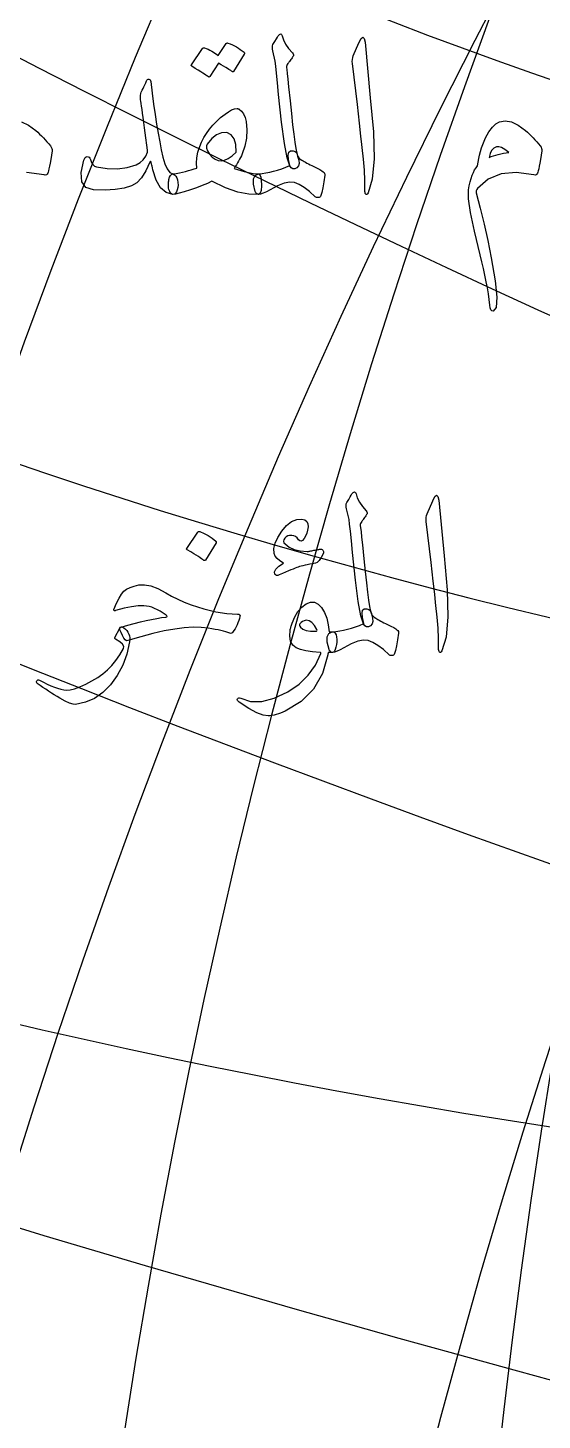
# Model space of a CAD drawing. Header units: millimetres. Extents: x -92 to 92, y -92 to 120.
# Drawn here: x -68.09 to -61.78, y 22.86 to 39.94 of the extents above; entities that cross this region are included whole.
import ezdxf

# ---------------------------------------------------------------- set-up
doc = ezdxf.new("R2010")
doc.units = ezdxf.units.MM
for name, color, linetype in [('ENGRAVE', 7, 'Continuous'), ('ENGRAVE_FINE', 8, 'Continuous'), ('TEXT', 5, 'Continuous')]:
    doc.layers.add(name, color=color, linetype=linetype)

msp = doc.modelspace()

# ---------------------------------------------------------------- linework, layer by layer
at = {"layer": 'ENGRAVE'}
for radius in [92.5, 90.23375, 86.025, 86.025]:
    msp.add_circle((0, 0), radius, dxfattribs=at)
for centre, radius, start, end in [((15.168528515445656, 0), 87.35207428747118, 99.99999983752946, 260.00000016247054), ((-4.817300315426914e-15, 133.83114220566696), 102.5206028029169, 229.99999997596137, 310.0000000240386), ((-5.626093109739206e-15, 172.0499999999998), 148.99967072111247, 239.99999998346016, 300.00000001653984), ((1.746591513949201e-14, 251.52027352402982), 236.35174500858412, 249.99999998957287, 290.00000001042713)]:
    msp.add_arc(centre, radius, start, end, dxfattribs=at)
at = {"layer": 'ENGRAVE_FINE'}
for centre, radius, start, end in [((7.52621227981759, 0), 86.35360152466644, 94.99999967255303, 265.00000032744697), ((23.05032927888738, 0), 89.05963341977744, 104.99999989308458, 255.00000010691542), ((-42.01551294562116, 96.24601345049645), 60.23535347449034, 238.5833332924201, 348.5833333742469), ((-44.928324499197046, 102.91846560708598), 72.18354577202545, 243.5833332991922, 343.5833333674748), ((-48.67312015238095, 111.49676508595176), 86.02500000000009, 248.58333330468554, 338.583333361981), ((6.897616614894488, 3.0111054971236766), 86.35360152466643, 118.58333300588606, 288.58333366078045), ((13.901640084243802, 6.068662150098621), 87.35207428747135, 123.5833331708634, 283.5833334958031), ((21.12514612950774, 9.22203236125717), 89.0596334197774, 128.58333322641806, 278.5833334402489), ((28.695456462856022, 12.526797518899356), 91.54589287724042, 133.58333325462377, 273.58333341204275), ((-53.54349213115652, 122.65345113152831), 102.5206028029168, 253.58333330929486, 333.58333335737166), ((-60.00437106553624, 137.45355226620094), 122.85643227999017, 258.5833333132739, 328.5833333533931), ((-68.83418664251228, 157.68023734527983), 148.99967072111264, 263.58333331679364, 323.5833333498733), ((-81.43778070426366, 186.55161361913161), 184.48120783683498, 268.5833333199746, 318.5833333466919), ((-100.62884889351231, 230.51308588444456), 236.35174500858386, 273.58333332290636, 313.58333334376016), ((-132.97743721920946, 304.6148270943921), 321.0496707211132, 278.5833333256571, 308.5833333410094), ((0, 149.98001059330494), 122.85643227999037, 234.9999999799404, 305.0000000200596), ((-198.20014113404963, 454.0221482995396), 487.872018532613, 283.5833333282819, 303.5833333383846), ((-394.89185951755303, 904.5889139044538), 983.2702493450466, 288.58333333082714, 298.5833333358398), ((3.220694911988998e-15, 203.55249119069376), 184.48120783683484, 244.99999998664111, 295.0000000133589), ((394.89185951755076, -904.5889139044488), 983.2702493450412, 108.58333333082714, 118.58333333583982)]:
    msp.add_arc(centre, radius, start, end, dxfattribs=at)
at = {"layer": 'TEXT'}
for points in [[(-64.8897, 39.2186), (-64.8722, 39.0438), (-64.8557, 38.8884), (-64.8403, 38.7524), (-64.8259, 38.6359), (-64.8125, 38.5389), (-64.8002, 38.4617), (-64.7889, 38.4043), (-64.7787, 38.3667), (-64.7638, 38.3181), (-64.7607, 38.2779), (-64.7693, 38.246), (-64.7898, 38.2224), (-64.815, 38.2094), (-64.8377, 38.2092), (-64.858, 38.2219), (-64.8758, 38.2474), (-64.9072, 38.3447), (-64.9403, 38.5228), (-64.9752, 38.7817), (-65.0118, 39.1215), (-65.0248, 39.2677), (-65.0361, 39.3844), (-65.0456, 39.4717), (-65.0534, 39.5294), (-65.084, 39.6571), (-65.0879, 39.6796), (-65.0888, 39.7001), (-65.0866, 39.7185), (-65.0812, 39.7348), (-65.0574, 39.7747), (-65.0389, 39.8055), (-65.0255, 39.8274), (-65.0174, 39.8402), (-65.0007, 39.8591), (-64.9868, 39.8659), (-64.9757, 39.8605), (-64.9674, 39.843), (-64.9523, 39.7934), (-64.9265, 39.7417), (-64.8899, 39.6879), (-64.8425, 39.6321), (-64.8339, 39.621), (-64.83, 39.6099), (-64.8311, 39.5988), (-64.837, 39.5877), (-64.8464, 39.5743), (-64.8554, 39.5617), (-64.8638, 39.55), (-64.8717, 39.5391), (-64.879, 39.5292), (-64.8859, 39.5201), (-64.8922, 39.5118), (-64.898, 39.5044), (-64.9064, 39.492), (-64.9119, 39.4795), (-64.9147, 39.467), (-64.9147, 39.4545), (-64.911, 39.4273), (-64.9057, 39.3789), (-64.8985, 39.3093), (-64.8897, 39.2186)], [(-64.0267, 39.757), (-64.0001, 39.8083), (-63.9788, 39.8263), (-63.9627, 39.8111), (-63.9518, 39.7625), (-63.8879, 39.0826), (-63.8499, 38.6654), (-63.8414, 38.332), (-63.8624, 38.0826), (-63.9129, 37.9171), (-63.9221, 37.9036), (-63.9302, 37.8963), (-63.9374, 37.8953), (-63.9434, 37.9005), (-63.9483, 37.9086), (-63.9518, 37.9192), (-63.9538, 37.9322), (-63.9545, 37.9477), (-63.9545, 38.0679), (-63.9601, 38.1953), (-63.9712, 38.3301), (-63.9878, 38.4721), (-63.9915, 38.5093), (-64.0024, 38.6095), (-64.0206, 38.7729), (-64.0461, 38.9994), (-64.1072, 39.5017), (-64.1085, 39.5284), (-64.1072, 39.553), (-64.103, 39.5756), (-64.0961, 39.596)], [(-65.6556, 39.7486), (-65.6521, 39.7521), (-65.6473, 39.7542), (-65.641, 39.7549), (-65.6334, 39.7542), (-65.6061, 39.744), (-65.5796, 39.7327), (-65.5541, 39.7204), (-65.5293, 39.707), (-65.5053, 39.6924), (-65.4818, 39.6765), (-65.4588, 39.6591), (-65.4364, 39.6404), (-65.432, 39.6347), (-65.4301, 39.6286), (-65.4307, 39.6222), (-65.4336, 39.6154), (-65.5668, 39.4045), (-65.5704, 39.4018), (-65.5758, 39.4018), (-65.5829, 39.4045), (-65.5918, 39.4101), (-65.5978, 39.4152), (-65.6077, 39.4222), (-65.6214, 39.4312), (-65.639, 39.442), (-65.6605, 39.4549), (-65.6861, 39.4701), (-65.716, 39.4875), (-65.75, 39.5072), (-65.8554, 39.3435), (-65.8603, 39.3385), (-65.8665, 39.3372), (-65.8741, 39.3399), (-65.8832, 39.3463), (-65.891, 39.3518), (-65.9033, 39.3601), (-65.9201, 39.3712), (-65.9414, 39.3851), (-65.9676, 39.4018), (-65.999, 39.4212), (-66.0356, 39.4434), (-66.0774, 39.4684), (-66.0817, 39.4725), (-66.0836, 39.4767), (-66.0831, 39.4809), (-66.0802, 39.485), (-65.9442, 39.6876), (-65.9407, 39.6911), (-65.9359, 39.6931), (-65.9296, 39.6938), (-65.922, 39.6931), (-65.8988, 39.6856), (-65.8762, 39.6768), (-65.8544, 39.6669), (-65.8332, 39.6557), (-65.8127, 39.6435), (-65.793, 39.6304), (-65.7739, 39.6164), (-65.7555, 39.6016)], [(-66.3077, 38.1475), (-66.2876, 38.1378), (-66.2717, 38.1225), (-66.2599, 38.1017), (-66.2522, 38.0753), (-66.2472, 38.0427), (-66.246, 38.0115), (-66.2486, 37.9817), (-66.255, 37.9532), (-66.2645, 37.9289), (-66.2765, 37.9116), (-66.2909, 37.9012), (-66.3077, 37.8977), (-66.3908, 37.9208), (-66.4597, 37.9789), (-66.5143, 38.072), (-66.5547, 38.2002), (-66.5599, 38.2223), (-66.5644, 38.2415), (-66.5682, 38.2577), (-66.5714, 38.271), (-66.5738, 38.2813), (-66.5755, 38.2886), (-66.5766, 38.2931), (-66.5769, 38.2945), (-66.5811, 38.3027), (-66.5852, 38.3049), (-66.5894, 38.3013), (-66.5936, 38.2918), (-66.6407, 38.1853), (-66.6935, 38.1017), (-66.7517, 38.041), (-66.8156, 38.0032), (-66.9082, 37.974), (-67.0167, 37.956), (-67.1413, 37.9491), (-67.2818, 37.9532), (-67.3756, 37.9822), (-67.4267, 38.0524), (-67.4352, 38.1639), (-67.4011, 38.3167), (-67.3933, 38.3351), (-67.3837, 38.3487), (-67.3725, 38.3573), (-67.3595, 38.3611), (-67.3466, 38.3599), (-67.3359, 38.3535), (-67.3272, 38.3419), (-67.3206, 38.3251), (-67.3066, 38.2892), (-67.2894, 38.2619), (-67.2691, 38.2434), (-67.2457, 38.2335), (-67.1144, 38.2134), (-66.9897, 38.2113), (-66.8716, 38.2272), (-66.7601, 38.2612), (-66.7117, 38.2866), (-66.6719, 38.3209), (-66.6409, 38.3643), (-66.6185, 38.4166), (-66.6199, 38.4414), (-66.6269, 38.4992), (-66.6393, 38.5899), (-66.6574, 38.7136), (-66.6666, 38.7797), (-66.6747, 38.8395), (-66.6818, 38.8928), (-66.6879, 38.9397), (-66.6931, 38.9799), (-66.6976, 39.0129), (-66.7014, 39.0389), (-66.7046, 39.0577), (-66.7072, 39.0865), (-66.7066, 39.1118), (-66.703, 39.1336), (-66.6962, 39.152), (-66.6855, 39.1748), (-66.6754, 39.1961), (-66.666, 39.2158), (-66.6574, 39.2339), (-66.6496, 39.2504), (-66.6428, 39.2654), (-66.6371, 39.2789), (-66.6324, 39.2908), (-66.6275, 39.3003), (-66.6213, 39.3067), (-66.6137, 39.31), (-66.6047, 39.3102), (-66.5948, 39.3064), (-66.5873, 39.3005), (-66.5823, 39.2925), (-66.5797, 39.2824), (-66.5628, 39.1405), (-66.5453, 39.006), (-66.5274, 38.8789), (-66.5089, 38.7594), (-66.4901, 38.6472), (-66.4711, 38.5426), (-66.4519, 38.4453), (-66.4326, 38.3556), (-66.4092, 38.2718), (-66.3806, 38.2092), (-66.3468, 38.1678), (-66.3077, 38.1475)], [(-65.5224, 38.9494), (-65.5184, 38.9494), (-65.5148, 38.9491), (-65.5115, 38.9487), (-65.5085, 38.9481), (-65.5058, 38.9473), (-65.503, 38.9463), (-65.5002, 38.9452), (-65.4974, 38.9439), (-65.4671, 38.9187), (-65.4426, 38.8849), (-65.4241, 38.8424), (-65.4114, 38.7913), (-65.4008, 38.6874), (-65.4052, 38.5866), (-65.4244, 38.489), (-65.4586, 38.3944), (-65.4686, 38.3722), (-65.4794, 38.35), (-65.4908, 38.3278), (-65.503, 38.3056), (-65.5158, 38.2834), (-65.5293, 38.2612), (-65.5436, 38.239), (-65.5585, 38.2168), (-65.5162, 38.2024), (-65.4752, 38.1894), (-65.4357, 38.1781), (-65.3975, 38.1683), (-65.3608, 38.1602), (-65.3254, 38.1541), (-65.2914, 38.1498), (-65.2588, 38.1475), (-65.2463, 38.1431), (-65.2366, 38.1301), (-65.2296, 38.1084), (-65.2255, 38.0781), (-65.2213, 38.0013), (-65.2255, 37.9456), (-65.238, 37.9111), (-65.2588, 37.8977), (-65.3778, 37.8984), (-65.5127, 37.9255), (-65.6636, 37.9789), (-65.8304, 38.0587), (-65.8864, 38.0323), (-65.9491, 38.0059), (-66.0183, 37.9796), (-66.0941, 37.9532), (-66.1698, 37.9289), (-66.2307, 37.9116), (-66.2767, 37.9012), (-66.3077, 37.8977), (-66.3233, 37.9015), (-66.3369, 37.913), (-66.3483, 37.9321), (-66.3577, 37.9588), (-66.3612, 37.974), (-66.3636, 37.9893), (-66.3647, 38.0046), (-66.3646, 38.0198), (-66.3637, 38.0351), (-66.3622, 38.0503), (-66.3602, 38.0656), (-66.3577, 38.0809), (-66.3494, 38.109), (-66.3383, 38.1294), (-66.3244, 38.1423), (-66.3077, 38.1475), (-66.268, 38.1547), (-66.2293, 38.1624), (-66.1917, 38.1706), (-66.1551, 38.1794), (-66.1192, 38.1887), (-66.0836, 38.1985), (-66.0484, 38.2088), (-66.0136, 38.2196), (-66.0188, 38.2819), (-66.015, 38.3466), (-66.0021, 38.4137), (-65.9803, 38.4832), (-65.9561, 38.5393), (-65.9279, 38.5935), (-65.8957, 38.6461), (-65.8596, 38.6969), (-65.8191, 38.746), (-65.7739, 38.7933), (-65.724, 38.839), (-65.6695, 38.8828), (-65.627, 38.912), (-65.5883, 38.9328), (-65.5534, 38.9453), (-65.5224, 38.9494)], [(-62.5726, 38.2474), (-62.565, 38.2917), (-62.5563, 38.3358), (-62.5463, 38.3798), (-62.5351, 38.4236), (-62.5224, 38.4669), (-62.5077, 38.5093), (-62.4911, 38.5508), (-62.4727, 38.5915), (-62.4317, 38.6652), (-62.3894, 38.7226), (-62.3457, 38.7637), (-62.3006, 38.7885), (-62.2319, 38.8005), (-62.1563, 38.7864), (-62.0738, 38.7463), (-61.9843, 38.6803), (-61.9596, 38.6591), (-61.9357, 38.6373), (-61.9125, 38.6147), (-61.8899, 38.5915), (-61.8679, 38.5675), (-61.8462, 38.5429), (-61.8249, 38.5176), (-61.8039, 38.4916), (-61.7931, 38.4765), (-61.7859, 38.4617), (-61.782, 38.4473), (-61.7817, 38.4333), (-61.7911, 38.3767), (-61.7997, 38.3261), (-61.8077, 38.2816), (-61.815, 38.2432), (-61.8214, 38.2114), (-61.8268, 38.1867), (-61.8311, 38.1691), (-61.8344, 38.1586), (-61.8426, 38.1457), (-61.8532, 38.1378), (-61.8662, 38.1346), (-61.8816, 38.1364), (-62.0965, 38.1665), (-62.2833, 38.1489), (-62.442, 38.0833), (-62.5726, 37.9699), (-62.5818, 37.956), (-62.5871, 37.9421), (-62.5887, 37.9282), (-62.5865, 37.9144), (-62.5375, 37.7274), (-62.4907, 37.5328), (-62.446, 37.3306), (-62.4033, 37.1207), (-62.3551, 36.8384), (-62.3353, 36.6351), (-62.344, 36.5109), (-62.3811, 36.4658), (-62.3962, 36.4693), (-62.4082, 36.4825), (-62.417, 36.5054), (-62.4227, 36.538), (-62.4295, 36.606), (-62.4387, 36.6767), (-62.4503, 36.7503), (-62.4644, 36.8266), (-62.4805, 36.9055), (-62.4983, 36.9868), (-62.5179, 37.0706), (-62.5393, 37.1568), (-62.6106, 37.4459), (-62.6579, 37.675), (-62.6813, 37.8441), (-62.6808, 37.9532), (-62.6729, 38.0039), (-62.6631, 38.0507), (-62.6514, 38.0934), (-62.6378, 38.1322), (-62.6228, 38.167), (-62.6069, 38.1978), (-62.5902, 38.2246), (-62.5726, 38.2474)], [(-65.6473, 38.6553), (-65.7123, 38.6517), (-65.7742, 38.6268), (-65.833, 38.5809), (-65.8887, 38.5138), (-65.8982, 38.4916), (-65.8963, 38.4638), (-65.883, 38.4305), (-65.8582, 38.3917), (-65.8254, 38.3552), (-65.7909, 38.3292), (-65.7546, 38.3136), (-65.7167, 38.3084), (-65.675, 38.3152), (-65.6306, 38.3355), (-65.5835, 38.3693), (-65.5335, 38.4166), (-65.5375, 38.5096), (-65.5578, 38.5804), (-65.5944, 38.6289), (-65.6473, 38.6553)], [(-64.8675, 38.4305), (-64.8349, 38.4333), (-64.8092, 38.425), (-64.7905, 38.4055), (-64.7787, 38.375), (-64.7733, 38.3599), (-64.7627, 38.3452), (-64.747, 38.3308), (-64.726, 38.3167), (-64.7128, 38.3094), (-64.6982, 38.3011), (-64.6823, 38.292), (-64.6649, 38.2821), (-64.6462, 38.2716), (-64.6261, 38.2609), (-64.6046, 38.2501), (-64.5817, 38.239), (-64.539, 38.2184), (-64.5054, 38.2009), (-64.4807, 38.1865), (-64.4651, 38.1752), (-64.4545, 38.1653), (-64.4478, 38.1551), (-64.4448, 38.1445), (-64.4457, 38.1336), (-64.4573, 38.0507), (-64.47, 37.9796), (-64.4837, 37.9203), (-64.4984, 37.8727), (-64.5022, 37.8667), (-64.5081, 37.8623), (-64.5161, 37.8597), (-64.5262, 37.8589), (-64.5388, 37.8594), (-64.5491, 37.8609), (-64.5569, 37.8636), (-64.5623, 37.8672), (-64.6323, 37.9322), (-64.6982, 37.983), (-64.76, 38.0196), (-64.8176, 38.042), (-64.8758, 38.0469), (-64.9452, 38.0337), (-65.0257, 38.0025), (-65.1173, 37.9532), (-65.1615, 37.9289), (-65.1998, 37.9116), (-65.2322, 37.9012), (-65.2588, 37.8977), (-65.2716, 37.9), (-65.2824, 37.9067), (-65.291, 37.918), (-65.2976, 37.9338), (-65.3202, 38.0242), (-65.3212, 38.0899), (-65.3007, 38.131), (-65.2588, 38.1475), (-65.2139, 38.1527), (-65.1679, 38.16), (-65.1209, 38.1693), (-65.0729, 38.1808), (-65.0239, 38.1945), (-64.9743, 38.2106), (-64.924, 38.2292), (-64.8731, 38.2501), (-64.8894, 38.3249), (-64.8939, 38.3799), (-64.8866, 38.4151), (-64.8675, 38.4305)], [(-62.4283, 38.35), (-62.4026, 38.3607), (-62.3756, 38.3705), (-62.3471, 38.3794), (-62.3173, 38.3875), (-62.2862, 38.3947), (-62.2541, 38.401), (-62.221, 38.4065), (-62.1869, 38.4111), (-62.2349, 38.4477), (-62.2763, 38.4714), (-62.3112, 38.4824), (-62.3395, 38.4805), (-62.3731, 38.464), (-62.3991, 38.4368), (-62.4175, 38.3988), (-62.4283, 38.35)], [(-63.9846, 33.6007), (-63.9671, 33.4259), (-63.9506, 33.2705), (-63.9352, 33.1345), (-63.9208, 33.018), (-63.9074, 32.921), (-63.8951, 32.8438), (-63.8838, 32.7864), (-63.8736, 32.7488), (-63.8587, 32.7002), (-63.8556, 32.66), (-63.8642, 32.6281), (-63.8847, 32.6045), (-63.9098, 32.5915), (-63.9326, 32.5913), (-63.9528, 32.604), (-63.9707, 32.6295), (-64.0021, 32.7268), (-64.0352, 32.9049), (-64.0701, 33.1638), (-64.1067, 33.5036), (-64.1197, 33.6498), (-64.131, 33.7665), (-64.1405, 33.8537), (-64.1483, 33.9115), (-64.1788, 34.0392), (-64.1828, 34.0617), (-64.1837, 34.0822), (-64.1814, 34.1006), (-64.1761, 34.1169), (-64.1523, 34.1567), (-64.1337, 34.1876), (-64.1204, 34.2095), (-64.1122, 34.2223), (-64.0956, 34.2412), (-64.0817, 34.248), (-64.0706, 34.2426), (-64.0623, 34.2251), (-64.0472, 34.1755), (-64.0214, 34.1238), (-63.9848, 34.07), (-63.9374, 34.0142), (-63.9287, 34.0031), (-63.9249, 33.992), (-63.926, 33.9809), (-63.9319, 33.9698), (-63.9413, 33.9563), (-63.9502, 33.9438), (-63.9587, 33.9321), (-63.9666, 33.9212), (-63.9739, 33.9112), (-63.9808, 33.9021), (-63.9871, 33.8939), (-63.9929, 33.8865), (-64.0012, 33.874), (-64.0068, 33.8616), (-64.0096, 33.8491), (-64.0096, 33.8366), (-64.0059, 33.8093), (-64.0005, 33.761), (-63.9934, 33.6914), (-63.9846, 33.6007)], [(-63.1216, 34.1391), (-63.095, 34.1904), (-63.0737, 34.2084), (-63.0576, 34.1932), (-63.0466, 34.1446), (-62.9828, 33.4647), (-62.9448, 33.0474), (-62.9363, 32.7141), (-62.9573, 32.4647), (-63.0078, 32.2992), (-63.017, 32.2857), (-63.0251, 32.2784), (-63.0322, 32.2774), (-63.0383, 32.2826), (-63.0432, 32.2907), (-63.0466, 32.3013), (-63.0487, 32.3143), (-63.0494, 32.3298), (-63.0494, 32.4499), (-63.055, 32.5774), (-63.0661, 32.7122), (-63.0827, 32.8542), (-63.0864, 32.8913), (-63.0973, 32.9916), (-63.1155, 33.155), (-63.141, 33.3815), (-63.202, 33.8838), (-63.2034, 33.9105), (-63.202, 33.9351), (-63.1979, 33.9576), (-63.1909, 33.9781)], [(-64.559, 33.3732), (-64.5952, 33.3664), (-64.6287, 33.36), (-64.6597, 33.3539), (-64.6881, 33.3482), (-64.7136, 33.3426), (-64.7363, 33.3371), (-64.756, 33.3315), (-64.7727, 33.326), (-64.7897, 33.3196), (-64.8102, 33.3118), (-64.8341, 33.3023), (-64.8615, 33.2913), (-64.8924, 33.2785), (-64.9267, 33.2639), (-64.9645, 33.2473), (-65.0058, 33.2289), (-65.0226, 33.2233), (-65.037, 33.2233), (-65.049, 33.2289), (-65.0585, 33.24), (-65.0642, 33.2672), (-65.0481, 33.2989), (-65.0101, 33.3352), (-64.9503, 33.3759), (-64.9961, 33.4019), (-65.0308, 33.43), (-65.0544, 33.4602), (-65.0668, 33.4925), (-65.0693, 33.5534), (-65.0544, 33.6194), (-65.0221, 33.6907), (-64.9725, 33.7672), (-64.9133, 33.8357), (-64.8525, 33.8831), (-64.7899, 33.9092), (-64.7255, 33.9143), (-64.6896, 33.9053), (-64.6652, 33.8865), (-64.6521, 33.8581), (-64.6506, 33.8199), (-64.6568, 33.7787), (-64.6672, 33.7408), (-64.6818, 33.7065), (-64.7005, 33.6756), (-64.7193, 33.6539), (-64.7366, 33.6444), (-64.7526, 33.647), (-64.7671, 33.6618), (-64.7838, 33.6838), (-64.8032, 33.6999), (-64.8254, 33.7101), (-64.8504, 33.7145), (-64.8766, 33.7145), (-64.8996, 33.7089), (-64.9196, 33.6978), (-64.9364, 33.6812), (-64.9487, 33.6611), (-64.9524, 33.6423), (-64.9473, 33.625), (-64.9336, 33.609), (-64.8823, 33.571), (-64.8199, 33.5431), (-64.7463, 33.5253), (-64.6617, 33.5175), (-64.6543, 33.5177), (-64.6461, 33.5185), (-64.637, 33.5198), (-64.627, 33.5216), (-64.6162, 33.5238), (-64.6045, 33.5261), (-64.5919, 33.5286), (-64.5784, 33.5313), (-64.5639, 33.534), (-64.5507, 33.5365), (-64.5389, 33.5389), (-64.5285, 33.541), (-64.5193, 33.5429), (-64.5111, 33.5442), (-64.504, 33.5449), (-64.498, 33.5452), (-64.4865, 33.544), (-64.4772, 33.5403), (-64.4699, 33.5343), (-64.4647, 33.5258), (-64.4614, 33.5176), (-64.4598, 33.5098), (-64.46, 33.5024), (-64.4619, 33.4953), (-64.4888, 33.445), (-64.5139, 33.4078), (-64.5373, 33.3839), (-64.559, 33.3732)], [(-66.002, 33.7561), (-65.9985, 33.7596), (-65.9937, 33.7617), (-65.9874, 33.7623), (-65.9798, 33.7617), (-65.9259, 33.7398), (-65.8751, 33.7131), (-65.8274, 33.6815), (-65.7828, 33.6451), (-65.7785, 33.6396), (-65.7765, 33.634), (-65.7771, 33.6285), (-65.78, 33.6229), (-65.9104, 33.412), (-65.9153, 33.407), (-65.9215, 33.4058), (-65.9292, 33.4084), (-65.9382, 33.4148), (-65.946, 33.4203), (-65.9583, 33.4287), (-65.9751, 33.4398), (-65.9965, 33.4536), (-66.0227, 33.4703), (-66.054, 33.4897), (-66.0906, 33.5119), (-66.1324, 33.5369), (-66.138, 33.541), (-66.1408, 33.5452), (-66.1408, 33.5494), (-66.138, 33.5535)], [(-65.4859, 32.721), (-65.4933, 32.6948), (-65.5018, 32.669), (-65.5114, 32.6435), (-65.5219, 32.6184), (-65.5337, 32.5937), (-65.5469, 32.5698), (-65.5615, 32.5466), (-65.5774, 32.524), (-65.5837, 32.5172), (-65.5913, 32.5136), (-65.6003, 32.5131), (-65.6107, 32.5157), (-65.6331, 32.5228), (-65.6586, 32.5302), (-65.6872, 32.5381), (-65.719, 32.5462), (-65.7538, 32.5544), (-65.7918, 32.5622), (-65.8329, 32.5696), (-65.8771, 32.5767), (-65.9641, 32.5864), (-66.0613, 32.5878), (-66.1688, 32.5809), (-66.2865, 32.5656), (-66.4145, 32.5422), (-66.5532, 32.5108), (-66.7024, 32.4715), (-66.8623, 32.4241), (-66.8768, 32.4229), (-66.8928, 32.4331), (-66.9101, 32.4548), (-66.9289, 32.4879), (-66.9445, 32.5214), (-66.9552, 32.5469), (-66.9611, 32.5644), (-66.9622, 32.574), (-66.959, 32.5802), (-66.9552, 32.5851), (-66.9507, 32.5885), (-66.9455, 32.5906), (-66.8617, 32.6132), (-66.7821, 32.634), (-66.707, 32.6528), (-66.6361, 32.6697), (-66.5696, 32.6843), (-66.5074, 32.6964), (-66.4496, 32.7059), (-66.3961, 32.7127), (-66.3853, 32.7151), (-66.3808, 32.7196), (-66.3825, 32.7262), (-66.3905, 32.7349), (-66.4275, 32.761), (-66.4637, 32.7838), (-66.499, 32.8033), (-66.5334, 32.8195), (-66.5672, 32.8325), (-66.6004, 32.8421), (-66.6331, 32.8484), (-66.6652, 32.8515), (-66.7339, 32.8499), (-66.8151, 32.8397), (-66.9087, 32.8208), (-67.0149, 32.7932), (-67.0189, 32.7911), (-67.0225, 32.7904), (-67.0258, 32.7911), (-67.0288, 32.7932), (-67.031, 32.7961), (-67.0322, 32.7994), (-67.0324, 32.8031), (-67.0315, 32.8071), (-67, 32.8834), (-66.9691, 32.9458), (-66.9389, 32.9944), (-66.9094, 33.0291), (-66.8761, 33.0537), (-66.8345, 33.0748), (-66.7846, 33.0925), (-66.7263, 33.1068), (-66.6588, 33.11), (-66.5813, 33.095), (-66.4937, 33.0615), (-66.3961, 33.0096), (-66.3246, 32.9692), (-66.249, 32.9312), (-66.1692, 32.8957), (-66.0853, 32.8626), (-65.93, 32.8128), (-65.7835, 32.7772), (-65.6456, 32.7559), (-65.5164, 32.7488), (-65.4999, 32.747), (-65.4893, 32.7418), (-65.4846, 32.7332), (-65.4859, 32.721)], [(-64.4092, 32.2493), (-64.4742, 32.0209), (-64.5833, 31.8296), (-64.7364, 31.6754), (-64.9336, 31.5583), (-64.9612, 31.5464), (-64.9884, 31.5358), (-65.0153, 31.5263), (-65.0419, 31.5181), (-65.0679, 31.5112), (-65.0932, 31.5059), (-65.1178, 31.5022), (-65.1418, 31.5), (-65.2014, 31.5085), (-65.2805, 31.5396), (-65.379, 31.5932), (-65.497, 31.6693), (-65.5096, 31.6802), (-65.5171, 31.6908), (-65.5193, 31.701), (-65.5164, 31.7109), (-65.5098, 31.7186), (-65.5011, 31.722), (-65.4904, 31.7213), (-65.4775, 31.7165), (-65.3549, 31.6768), (-65.2174, 31.6769), (-65.0649, 31.717), (-64.8976, 31.797), (-64.7609, 31.8897), (-64.6478, 31.9988), (-64.5583, 32.1242), (-64.4924, 32.2659), (-64.4929, 32.271), (-64.4945, 32.2749), (-64.4971, 32.2779), (-64.5007, 32.2798), (-64.5963, 32.2854), (-64.6776, 32.2965), (-64.7448, 32.3131), (-64.7977, 32.3353), (-64.8386, 32.3696), (-64.8643, 32.4172), (-64.8747, 32.4779), (-64.8698, 32.5518), (-64.8683, 32.5616), (-64.8663, 32.5715), (-64.8641, 32.5817), (-64.8615, 32.592), (-64.8585, 32.6027), (-64.8552, 32.6138), (-64.8516, 32.6256), (-64.8476, 32.6378), (-64.815, 32.717), (-64.7755, 32.7828), (-64.729, 32.835), (-64.6756, 32.8737), (-64.6209, 32.8948), (-64.5708, 32.8945), (-64.5252, 32.8726), (-64.4841, 32.8293), (-64.4482, 32.7689), (-64.421, 32.6988), (-64.4024, 32.619), (-64.3925, 32.5296), (-64.3871, 32.5296), (-64.3818, 32.5299), (-64.3766, 32.5303), (-64.3717, 32.5309), (-64.3668, 32.5315), (-64.3616, 32.532), (-64.3564, 32.5322), (-64.3509, 32.5323), (-64.3322, 32.5283), (-64.3176, 32.5164), (-64.3072, 32.4964), (-64.3009, 32.4685), (-64.2983, 32.4378), (-64.2989, 32.4068), (-64.3025, 32.3754), (-64.3093, 32.3436), (-64.3181, 32.3157), (-64.328, 32.2958), (-64.3389, 32.2838), (-64.3509, 32.2798), (-64.4036, 32.2798), (-64.404, 32.2748), (-64.405, 32.268), (-64.4067, 32.2595), (-64.4092, 32.2493)], [(-63.9624, 32.8126), (-63.9298, 32.8154), (-63.9041, 32.8071), (-63.8854, 32.7876), (-63.8736, 32.7571), (-63.8682, 32.742), (-63.8576, 32.7273), (-63.8418, 32.7129), (-63.8209, 32.6988), (-63.8077, 32.6915), (-63.7931, 32.6832), (-63.7772, 32.6741), (-63.7598, 32.6641), (-63.7411, 32.6536), (-63.721, 32.643), (-63.6995, 32.6321), (-63.6766, 32.6211), (-63.6339, 32.6005), (-63.6003, 32.583), (-63.5756, 32.5686), (-63.56, 32.5573), (-63.5494, 32.5474), (-63.5427, 32.5372), (-63.5397, 32.5266), (-63.5406, 32.5157), (-63.5522, 32.4328), (-63.5649, 32.3617), (-63.5786, 32.3024), (-63.5933, 32.2548), (-63.5971, 32.2488), (-63.603, 32.2444), (-63.611, 32.2418), (-63.6211, 32.241), (-63.6337, 32.2415), (-63.644, 32.243), (-63.6518, 32.2456), (-63.6571, 32.2493), (-63.7272, 32.3143), (-63.7931, 32.3651), (-63.8549, 32.4017), (-63.9124, 32.4241), (-63.9707, 32.429), (-64.0401, 32.4158), (-64.1206, 32.3846), (-64.2121, 32.3353), (-64.2564, 32.311), (-64.2947, 32.2937), (-64.3271, 32.2833), (-64.3537, 32.2798), (-64.3665, 32.2821), (-64.3773, 32.2888), (-64.3859, 32.3001), (-64.3925, 32.3159), (-64.4151, 32.4062), (-64.4161, 32.472), (-64.3956, 32.5131), (-64.3537, 32.5296), (-64.3087, 32.5348), (-64.2628, 32.542), (-64.2158, 32.5514), (-64.1677, 32.5629), (-64.1188, 32.5766), (-64.0692, 32.5927), (-64.0189, 32.6112), (-63.9679, 32.6322), (-63.9842, 32.707), (-63.9888, 32.762), (-63.9815, 32.7972), (-63.9624, 32.8126)], [(-64.5424, 32.5601), (-64.5715, 32.6109), (-64.6034, 32.6468), (-64.6381, 32.6678), (-64.6756, 32.6739), (-64.6979, 32.668), (-64.7179, 32.6586), (-64.7354, 32.6458), (-64.7505, 32.6295), (-64.7553, 32.6208), (-64.756, 32.6114), (-64.7526, 32.6014), (-64.7449, 32.5906), (-64.7163, 32.5655), (-64.6749, 32.5483), (-64.6206, 32.5391), (-64.5535, 32.5379), (-64.5465, 32.5393), (-64.5424, 32.5434), (-64.541, 32.5504), (-64.5424, 32.5601)], [(-66.9594, 32.5767), (-66.95, 32.5873), (-66.9386, 32.5913), (-66.925, 32.5887), (-66.9094, 32.5795), (-66.8912, 32.5644), (-66.8754, 32.5469), (-66.8621, 32.527), (-66.8512, 32.5046), (-66.8432, 32.4819), (-66.8387, 32.4581), (-66.8376, 32.4333), (-66.8401, 32.4075), (-66.8744, 32.2581), (-66.9247, 32.1209), (-66.991, 31.9959), (-67.0732, 31.883), (-67.1677, 31.7878), (-67.2709, 31.7158), (-67.3827, 31.667), (-67.5033, 31.6416), (-67.534, 31.6442), (-67.5761, 31.6575), (-67.6297, 31.6816), (-67.6948, 31.7165), (-67.7295, 31.7364), (-67.7641, 31.7574), (-67.7988, 31.7794), (-67.8335, 31.8025), (-67.8682, 31.8263), (-67.9029, 31.8504), (-67.9376, 31.8748), (-67.9723, 31.8996), (-67.9789, 31.9057), (-67.982, 31.9128), (-67.9816, 31.921), (-67.9778, 31.9302), (-67.9717, 31.938), (-67.9646, 31.9419), (-67.9565, 31.9421), (-67.9473, 31.9385), (-67.8973, 31.9123), (-67.8498, 31.8892), (-67.805, 31.8693), (-67.7628, 31.8525), (-67.7228, 31.8388), (-67.6847, 31.8282), (-67.6485, 31.8207), (-67.6143, 31.8164), (-67.5704, 31.82), (-67.5165, 31.8337), (-67.4525, 31.8575), (-67.3784, 31.8913), (-67.339, 31.911), (-67.3014, 31.9312), (-67.2655, 31.9519), (-67.2313, 31.9732), (-67.1989, 31.9951), (-67.1682, 32.0179), (-67.1392, 32.0416), (-67.112, 32.0661), (-67.0591, 32.1199), (-67.0086, 32.1813), (-66.9606, 32.2503), (-66.915, 32.327), (-66.9117, 32.3518), (-66.9268, 32.379), (-66.9603, 32.4087), (-67.0121, 32.4408), (-67.0189, 32.4453), (-67.0225, 32.4505), (-67.023, 32.4564), (-67.0204, 32.463)]]:
    msp.add_lwpolyline(points, close=True, dxfattribs=at)
msp.add_lwpolyline([(-68.1642, 38.7864), (-68.0816, 38.7463), (-67.9922, 38.6803), (-67.9675, 38.6591), (-67.9436, 38.6373), (-67.9203, 38.6147), (-67.8978, 38.5915), (-67.8758, 38.5675), (-67.8541, 38.5429), (-67.8328, 38.5176), (-67.8118, 38.4916), (-67.801, 38.4765), (-67.7937, 38.4617), (-67.7899, 38.4473), (-67.7896, 38.4333), (-67.7989, 38.3767), (-67.8076, 38.3261), (-67.8156, 38.2816), (-67.8229, 38.2432), (-67.8293, 38.2114), (-67.8347, 38.1867), (-67.839, 38.1691), (-67.8423, 38.1586), (-67.8505, 38.1457), (-67.861, 38.1378), (-67.874, 38.1346), (-67.8895, 38.1364), (-68.1044, 38.1665)], dxfattribs=at)

doc.saveas('drawing.dxf')
